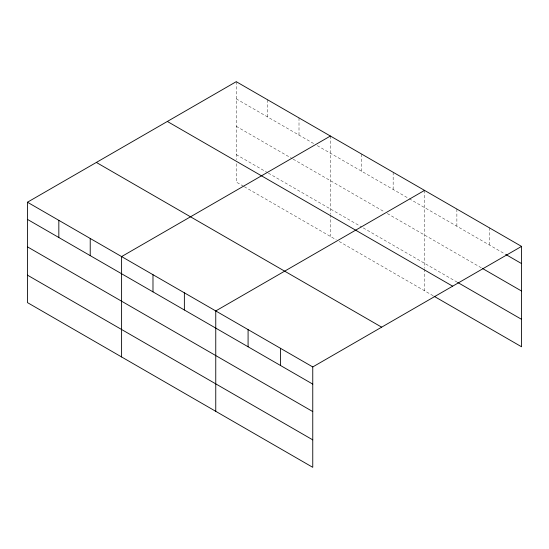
<?xml version="1.0" encoding="UTF-8"?>
<svg xmlns="http://www.w3.org/2000/svg" width="549" height="549" viewBox="0 0 549 549"><rect width="100%" height="100%" fill="white"/><g stroke="black" fill="none" stroke-linecap="round" stroke-linejoin="round"><path stroke-width="0.41" stroke-dasharray="2.75 2.06" d="M236.242 98.847L314.337 143.941M317.253 145.622L408.49 198.299M409.218 198.717L506.116 254.661M236.242 126.311L292.439 158.757M293.173 159.176L384.403 211.845M387.32 213.534L481.864 268.118M236.242 154.598L267.624 172.715M268.351 173.141L361.777 227.073M363.239 227.917L456.878 281.987M243.536 186.269L236.242 182.055L236.242 162.923M244.271 186.694L336.228 239.789M339.152 241.471L433.367 295.863M489.214 227.732L489.214 244.902M456.878 209.059L456.878 226.236M424.542 190.393L424.542 268.31M424.542 269.14L424.542 290.771M393.159 172.276L393.159 189.446M361.777 154.152L361.777 171.329M330.395 136.035L330.395 213.952M330.395 214.783L330.395 236.413M299.006 117.918L299.006 135.088M267.624 99.794L267.624 116.971M236.242 81.677L236.242 159.594"/><path stroke-width="0.82" d="M312.758 411.572L312.758 366.945L27.45 202.224L27.45 302.602L312.758 467.323L312.758 411.572L27.45 246.851M434.101 296.288L521.55 346.776L521.55 246.398L236.242 81.677L27.45 202.224M330.395 136.035L121.603 256.582L121.603 356.96M424.542 190.393L215.757 310.94L215.757 411.318M312.758 366.945L521.55 246.398M506.116 254.661L521.55 263.575M482.598 268.543L521.55 291.032M457.612 282.406L521.55 319.319M167.342 121.459L452.651 286.18M96.35 162.442L381.658 327.163M27.45 219.394L312.758 384.115M27.45 275.145L312.758 439.866M280.422 348.272L280.422 365.449M248.086 329.606L248.086 346.776M184.368 292.816L184.368 309.993M152.986 274.699L152.986 291.869M90.221 238.458L90.221 255.635M58.832 220.341L58.832 237.511"/></g></svg>
